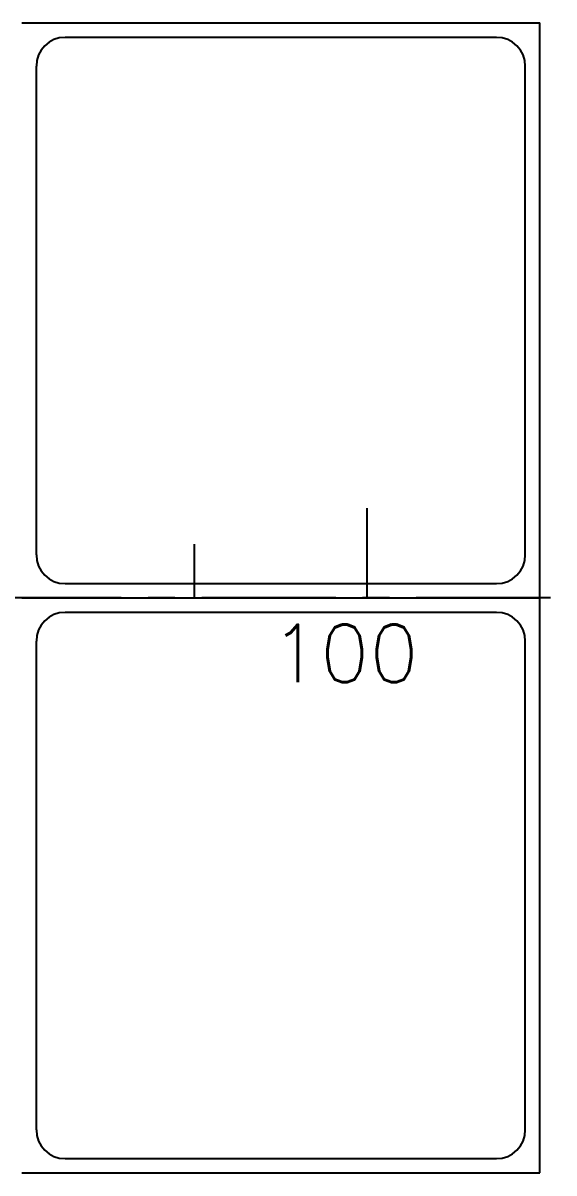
# Model space of a CAD drawing. Extents: x 475189 to 476029, y 1007718 to 1008015.
# Drawn here: x 475805.94 to 475815.83, y 1007857.19 to 1007878.63 of the extents above; entities that cross this region are included whole.
import ezdxf
from ezdxf.enums import TextEntityAlignment as Align

# ---------------------------------------------------------------- set-up
doc = ezdxf.new("R2010")
doc.units = 0
doc.header["$LTSCALE"] = 2
doc.header["$MEASUREMENT"] = 0
doc.linetypes.add('CENTER', pattern=[2, 1.25, -0.25, 0.25, -0.25])
doc.layers.get('0').update_dxf_attribs({"linetype": 'CONTINUOUS', "lineweight": 0})
for name, color, linetype in [('Frame', 243, 'CONTINUOUS'), ('RED-1', 1, 'CONTINUOUS'), ('Yellow-1', 2, 'CONTINUOUS')]:
    doc.layers.add(name, color=color, linetype=linetype)
doc.layers.add('R.B', color=6, linetype='CONTINUOUS', lineweight=0)
doc.layers.add('TEXT', color=1, linetype='CONTINUOUS', lineweight=0)
doc.styles.add('ROMANS', font='ROMANS.SHX')
doc.styles.add('XT03_5', font='romans', dxfattribs={"width": 0.6, "height": 87.5})

# ---------------------------------------------------------------- blocks, each defined once
blk = doc.blocks.new('EXISTING')
at = {"layer": 'RED-1', "color": 8}
for p, q in [((475815.568, 1007857.189), (475815.568, 1007878.633)), ((475805.918, 1007857.189), (475815.568, 1007857.189))]:
    blk.add_line(p, q, dxfattribs=at)
at = {"layer": 'Yellow-1', "color": 8}
for p, q in [((475806.186, 1007867.106), (475806.186, 1007857.993)), ((475815.3, 1007857.993), (475815.3, 1007867.106)), ((475806.723, 1007857.457), (475814.764, 1007857.457))]:
    blk.add_line(p, q, dxfattribs=at)
for centre, start, end in [((475806.723, 1007857.993), 180, 270), ((475814.764, 1007857.993), 270, 360)]:
    blk.add_arc(centre, 0.536, start, end, dxfattribs=at)
at = {"color": 8, "linetype": 'ByBlock', "style": 'ROMANS'}
for tag, height, width, p in [('DIRECTION', 0.536, 0.85, (475672.394, 1007828.239)), ('DN', 1.072, 0.708333, (475752.552, 1007802.238))]:
    blk.add_attdef(tag, text='', height=height, dxfattribs=dict(at, width=width)).set_placement(p, align=Align.MIDDLE_RIGHT)
at = {"color": 8, "style": 'XT03_5', "text_generation_flag": 4, "width": 0.6, "flags": 9}
for p, rotation in [((475706.595, 1007775.576), 270), ((475708.817, 1007766.103), 90)]:
    blk.add_attdef('KEYWORD', p, '', height=0.0375, rotation=rotation, dxfattribs=at)
at = {"color": 8, "style": 'XT03_5', "width": 0.6, "flags": 9}
for p, rotation in [((475708.817, 1007775.576), 270), ((475706.595, 1007766.103), 90)]:
    blk.add_attdef('KEYWORD', p, '', height=0.0375, rotation=rotation, dxfattribs=at)
at = {"layer": 'TEXT', "color": 8, "style": 'ROMANS', "width": 0.85, "flags": 8}
blk.add_attdef('WTD', text='', height=1.072, rotation=180, dxfattribs=at).set_placement((475705.173, 1007794.2), align=Align.MIDDLE_CENTER)
blk.add_attdef('WTD', text='', height=1.072, dxfattribs=at).set_placement((475731.4, 1007752.462), align=Align.MIDDLE_CENTER)

msp = doc.modelspace()

# ---------------------------------------------------------------- linework, layer by layer
at = {"layer": 'Frame', "color": 8}
for p, q in [((475812.352, 1007867.911), (475812.352, 1007869.585)), ((475809.135, 1007867.911), (475809.135, 1007868.916)), ((475815.568, 1007867.911), (475815.568, 1007868.916))]:
    msp.add_line(p, q, dxfattribs=at)
at = {"layer": 'Frame', "color": 8, "linetype": 'CENTER'}
msp.add_line((475847.768, 1007867.911), (475660.083, 1007867.911), dxfattribs=at)
at = {"layer": 'RED-1', "color": 8}
for p, q in [((475805.918, 1007878.633), (475815.568, 1007878.633)), ((475805.918, 1007867.911), (475815.568, 1007867.911))]:
    msp.add_line(p, q, dxfattribs=at)
at = {"layer": 'Yellow-1', "color": 8}
for p, q in [((475814.764, 1007878.365), (475806.723, 1007878.365)), ((475806.186, 1007877.828), (475806.186, 1007868.715)), ((475815.3, 1007868.715), (475815.3, 1007877.828)), ((475806.723, 1007868.179), (475814.764, 1007868.179)), ((475814.764, 1007867.643), (475806.723, 1007867.643))]:
    msp.add_line(p, q, dxfattribs=at)
for centre, start, end in [((475806.723, 1007877.828), 90, 180), ((475814.764, 1007877.828), 0, 90), ((475806.723, 1007868.715), 180, 270), ((475814.764, 1007868.715), 270, 0), ((475806.723, 1007867.106), 90, 180), ((475814.764, 1007867.106), 0, 90)]:
    msp.add_arc(centre, 0.536, start, end, dxfattribs=at)

# ---------------------------------------------------------------- block references
at = {"layer": 'R.B'}
msp.add_blockref('EXISTING', (0, 0), dxfattribs=at)

# ---------------------------------------------------------------- texts
at = {"layer": 'Frame', "color": 8, "style": 'ROMANS'}
msp.add_text('100', height=1.0722, dxfattribs=at).set_placement((475810.556, 1007866.342))

doc.saveas('drawing.dxf')
